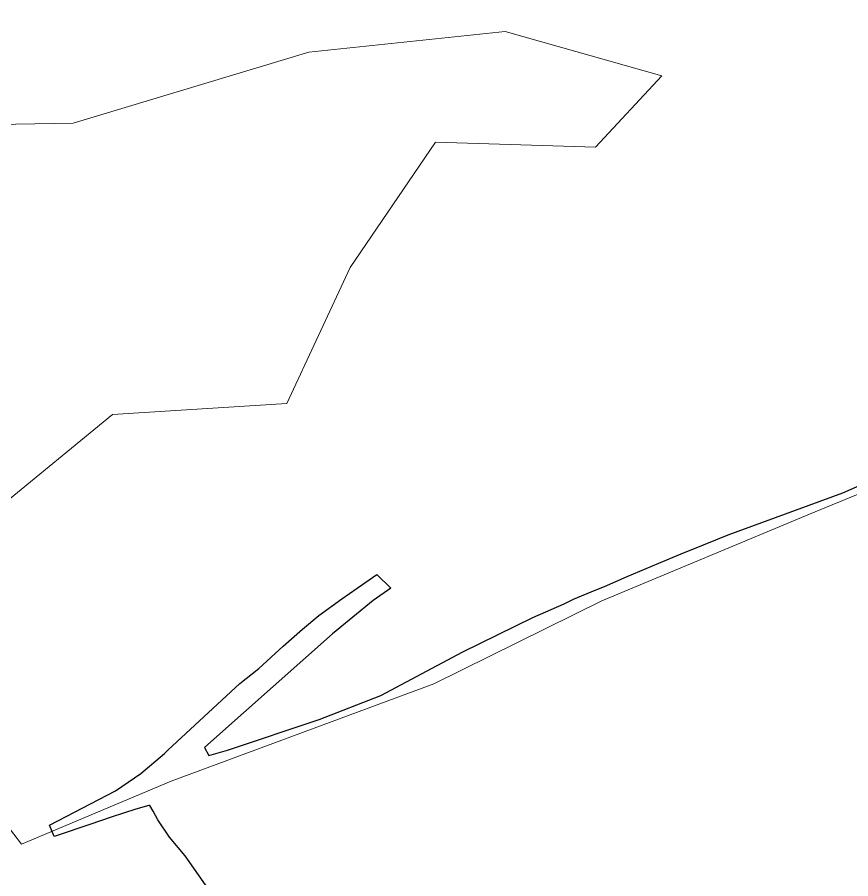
# Model space of a CAD drawing. Header units: millimetres. Extents: x 617751 to 636088, y 68402 to 77988.
# Drawn here: x 624953 to 625480, y 71007 to 71552 of the extents above; entities that cross this region are included whole.
import ezdxf

# ---------------------------------------------------------------- set-up
doc = ezdxf.new("R2010")
doc.units = ezdxf.units.MM
doc.header["$LTSCALE"] = 3
doc.header["$MEASUREMENT"] = 0
doc.layers.add('ALINHAMENTO PREDIAL', color=120, linetype='Continuous')
doc.layers.add('BAIRRO', color=30, linetype='Continuous')

msp = doc.modelspace()

# ---------------------------------------------------------------- linework, layer by layer
at = {"layer": 'ALINHAMENTO PREDIAL'}
msp.add_lwpolyline([(625104.32, 70957.82), (625059.51, 71021.84), (625049.52, 71033.62), (625042.27, 71044.49), (625039.33, 71049.97), (625037.28, 71053.47), (625036.61, 71053.5), (625028.39, 71051.15), (625012.78, 71046.15), (624999.2, 71041.57), (624992.43, 71039.24), (624985.66, 71036.9), (624976.68, 71033.97), (624973.89, 71041.18), (625015.45, 71062.75), (625031.53, 71073.76), (625046.4, 71086.42), (625048.52, 71088.46), (625094.15, 71130.67), (625105.95, 71140.18), (625121.35, 71154.2), (625133.74, 71164.94), (625143.89, 71173.6), (625158.55, 71184.07), (625168.09, 71190.77), (625180.68, 71199.56), (625189.36, 71190.87), (625178.3, 71183.13), (625152.63, 71162.01), (625077.53, 71095.38), (625071.65, 71090.15), (625074.46, 71085.06), (625086.32, 71088.55), (625144.26, 71107.94), (625183.09, 71122.96), (625234.85, 71150.55), (625279.25, 71172.24), (625298.89, 71181.06), (625304.77, 71183.97), (625318.44, 71189.67), (625324.5, 71191.95), (625338.67, 71198.22), (625358.85, 71206.74), (625372.81, 71212.61), (625387.01, 71218.33), (625402.59, 71224.61), (625475.02, 71251.14), (625541.09, 71280.26)], dxfattribs=at)
msp.add_lwpolyline([(625104.32, 70957.82), (625059.51, 71021.84), (625049.52, 71033.62), (625042.27, 71044.49), (625039.33, 71049.97), (625037.28, 71053.47), (625036.61, 71053.5), (625028.39, 71051.15), (625012.78, 71046.15), (624999.2, 71041.57), (624992.43, 71039.24), (624985.66, 71036.9), (624976.68, 71033.97), (624973.89, 71041.18), (625015.45, 71062.75), (625031.53, 71073.76), (625046.4, 71086.42), (625048.52, 71088.46), (625094.15, 71130.67), (625105.95, 71140.18), (625121.35, 71154.2), (625133.74, 71164.94), (625143.89, 71173.6), (625158.55, 71184.07), (625168.09, 71190.77), (625180.68, 71199.56), (625189.36, 71190.87), (625178.3, 71183.13), (625152.63, 71162.01), (625077.53, 71095.38), (625071.65, 71090.15), (625074.46, 71085.06), (625086.32, 71088.55), (625144.26, 71107.94), (625183.09, 71122.96), (625234.85, 71150.55), (625279.25, 71172.24), (625298.89, 71181.06), (625304.77, 71183.97), (625318.44, 71189.67), (625324.5, 71191.95), (625338.67, 71198.22), (625358.85, 71206.74), (625372.81, 71212.61), (625387.01, 71218.33), (625402.59, 71224.61), (625475.02, 71251.14), (625541.09, 71280.26)], dxfattribs=at)
msp.add_lwpolyline([(625104.32, 70957.82), (625059.51, 71021.84), (625049.52, 71033.62), (625042.27, 71044.49), (625039.33, 71049.97), (625037.28, 71053.47), (625036.61, 71053.5), (625028.39, 71051.15), (625012.78, 71046.15), (624999.2, 71041.57), (624992.43, 71039.24), (624985.66, 71036.9), (624976.68, 71033.97), (624973.89, 71041.18), (625015.45, 71062.75), (625031.53, 71073.76), (625046.4, 71086.42), (625048.52, 71088.46), (625094.15, 71130.67), (625105.95, 71140.18), (625121.35, 71154.2), (625133.74, 71164.94), (625143.89, 71173.6), (625158.55, 71184.07), (625168.09, 71190.77), (625180.68, 71199.56), (625189.36, 71190.87), (625178.3, 71183.13), (625152.63, 71162.01), (625077.53, 71095.38), (625071.65, 71090.15), (625074.46, 71085.06), (625086.32, 71088.55), (625144.26, 71107.94), (625183.09, 71122.96), (625234.85, 71150.55), (625279.25, 71172.24), (625298.89, 71181.06), (625304.77, 71183.97), (625318.44, 71189.67), (625324.5, 71191.95), (625338.67, 71198.22), (625358.85, 71206.74), (625372.81, 71212.61), (625387.01, 71218.33), (625402.59, 71224.61), (625475.02, 71251.14), (625541.09, 71280.26)], dxfattribs=at)
msp.add_lwpolyline([(625104.32, 70957.82), (625059.51, 71021.84), (625049.52, 71033.62), (625042.27, 71044.49), (625039.33, 71049.97), (625037.28, 71053.47), (625036.61, 71053.5), (625028.39, 71051.15), (625012.78, 71046.15), (624999.2, 71041.57), (624992.43, 71039.24), (624985.66, 71036.9), (624976.68, 71033.97), (624973.89, 71041.18), (625015.45, 71062.75), (625031.53, 71073.76), (625046.4, 71086.42), (625048.52, 71088.46), (625094.15, 71130.67), (625105.95, 71140.18), (625121.35, 71154.2), (625133.74, 71164.94), (625143.89, 71173.6), (625158.55, 71184.07), (625168.09, 71190.77), (625180.68, 71199.56), (625189.36, 71190.87), (625178.3, 71183.13), (625152.63, 71162.01), (625077.53, 71095.38), (625071.65, 71090.15), (625074.46, 71085.06), (625086.32, 71088.55), (625144.26, 71107.94), (625183.09, 71122.96), (625234.85, 71150.55), (625279.25, 71172.24), (625298.89, 71181.06), (625304.77, 71183.97), (625318.44, 71189.67), (625324.5, 71191.95), (625338.67, 71198.22), (625358.85, 71206.74), (625372.81, 71212.61), (625387.01, 71218.33), (625402.59, 71224.61), (625475.02, 71251.14), (625541.09, 71280.26)], dxfattribs=at)
msp.add_lwpolyline([(625104.32, 70957.82), (625059.51, 71021.84), (625049.52, 71033.62), (625042.27, 71044.49), (625039.33, 71049.97), (625037.28, 71053.47), (625036.61, 71053.5), (625028.39, 71051.15), (625012.78, 71046.15), (624999.2, 71041.57), (624992.43, 71039.24), (624985.66, 71036.9), (624976.68, 71033.97), (624973.89, 71041.18), (625015.45, 71062.75), (625031.53, 71073.76), (625046.4, 71086.42), (625048.52, 71088.46), (625094.15, 71130.67), (625105.95, 71140.18), (625121.35, 71154.2), (625133.74, 71164.94), (625143.89, 71173.6), (625158.55, 71184.07), (625168.09, 71190.77), (625180.68, 71199.56), (625189.36, 71190.87), (625178.3, 71183.13), (625152.63, 71162.01), (625077.53, 71095.38), (625071.65, 71090.15), (625074.46, 71085.06), (625086.32, 71088.55), (625144.26, 71107.94), (625183.09, 71122.96), (625234.85, 71150.55), (625279.25, 71172.24), (625298.89, 71181.06), (625304.77, 71183.97), (625318.44, 71189.67), (625324.5, 71191.95), (625338.67, 71198.22), (625358.85, 71206.74), (625372.81, 71212.61), (625387.01, 71218.33), (625402.59, 71224.61), (625475.02, 71251.14), (625541.09, 71280.26)], dxfattribs=at)
msp.add_lwpolyline([(625104.32, 70957.82), (625059.51, 71021.84), (625049.52, 71033.62), (625042.27, 71044.49), (625039.33, 71049.97), (625037.28, 71053.47), (625036.61, 71053.5), (625028.39, 71051.15), (625012.78, 71046.15), (624999.2, 71041.57), (624992.43, 71039.24), (624985.66, 71036.9), (624976.68, 71033.97), (624973.89, 71041.18), (625015.45, 71062.75), (625031.53, 71073.76), (625046.4, 71086.42), (625048.52, 71088.46), (625094.15, 71130.67), (625105.95, 71140.18), (625121.35, 71154.2), (625133.74, 71164.94), (625143.89, 71173.6), (625158.55, 71184.07), (625168.09, 71190.77), (625180.68, 71199.56), (625189.36, 71190.87), (625178.3, 71183.13), (625152.63, 71162.01), (625077.53, 71095.38), (625071.65, 71090.15), (625074.46, 71085.06), (625086.32, 71088.55), (625144.26, 71107.94), (625183.09, 71122.96), (625234.85, 71150.55), (625279.25, 71172.24), (625298.89, 71181.06), (625304.77, 71183.97), (625318.44, 71189.67), (625324.5, 71191.95), (625338.67, 71198.22), (625358.85, 71206.74), (625372.81, 71212.61), (625387.01, 71218.33), (625402.59, 71224.61), (625475.02, 71251.14), (625541.09, 71280.26)], dxfattribs=at)
msp.add_lwpolyline([(625104.32, 70957.82), (625059.51, 71021.84), (625049.52, 71033.62), (625042.27, 71044.49), (625039.33, 71049.97), (625037.28, 71053.47), (625036.61, 71053.5), (625028.39, 71051.15), (625012.78, 71046.15), (624999.2, 71041.57), (624992.43, 71039.24), (624985.66, 71036.9), (624976.68, 71033.97), (624973.89, 71041.18), (625015.45, 71062.75), (625031.53, 71073.76), (625046.4, 71086.42), (625048.52, 71088.46), (625094.15, 71130.67), (625105.95, 71140.18), (625121.35, 71154.2), (625133.74, 71164.94), (625143.89, 71173.6), (625158.55, 71184.07), (625168.09, 71190.77), (625180.68, 71199.56), (625189.36, 71190.87), (625178.3, 71183.13), (625152.63, 71162.01), (625077.53, 71095.38), (625071.65, 71090.15), (625074.46, 71085.06), (625086.32, 71088.55), (625144.26, 71107.94), (625183.09, 71122.96), (625234.85, 71150.55), (625279.25, 71172.24), (625298.89, 71181.06), (625304.77, 71183.97), (625318.44, 71189.67), (625324.5, 71191.95), (625338.67, 71198.22), (625358.85, 71206.74), (625372.81, 71212.61), (625387.01, 71218.33), (625402.59, 71224.61), (625475.02, 71251.14), (625541.09, 71280.26)], dxfattribs=at)
msp.add_lwpolyline([(625104.32, 70957.82), (625059.51, 71021.84), (625049.52, 71033.62), (625042.27, 71044.49), (625039.33, 71049.97), (625037.28, 71053.47), (625036.61, 71053.5), (625028.39, 71051.15), (625012.78, 71046.15), (624999.2, 71041.57), (624992.43, 71039.24), (624985.66, 71036.9), (624976.68, 71033.97), (624973.89, 71041.18), (625015.45, 71062.75), (625031.53, 71073.76), (625046.4, 71086.42), (625048.52, 71088.46), (625094.15, 71130.67), (625105.95, 71140.18), (625121.35, 71154.2), (625133.74, 71164.94), (625143.89, 71173.6), (625158.55, 71184.07), (625168.09, 71190.77), (625180.68, 71199.56), (625189.36, 71190.87), (625178.3, 71183.13), (625152.63, 71162.01), (625077.53, 71095.38), (625071.65, 71090.15), (625074.46, 71085.06), (625086.32, 71088.55), (625144.26, 71107.94), (625183.09, 71122.96), (625234.85, 71150.55), (625279.25, 71172.24), (625298.89, 71181.06), (625304.77, 71183.97), (625318.44, 71189.67), (625324.5, 71191.95), (625338.67, 71198.22), (625358.85, 71206.74), (625372.81, 71212.61), (625387.01, 71218.33), (625402.59, 71224.61), (625475.02, 71251.14), (625541.09, 71280.26)], dxfattribs=at)
at = {"layer": 'BAIRRO', "lineweight": 20}
for points in [[(624873.65, 71136.57), (624956.08, 71029.2), (625050.57, 71069.01), (625216.57, 71130.34), (625322.78, 71182.87), (625454.05, 71237.65), (625597.87, 71296.83), (625623.01, 71241.13), (625674.91, 71296.4), (625926.7, 71613.34), (626162.71, 71903.5)], [(624867.65, 71482.57), (624988.65, 71484.57), (625137.65, 71529.57), (625261.65, 71542.57), (625360.65, 71514.57), (625318.65, 71469.57), (625217.65, 71472.57), (625163.65, 71393.57), (625123.65, 71307.57), (625013.65, 71300.57), (624941.65, 71241.57)], [(624941.65, 71241.57), (625013.65, 71300.57), (625123.65, 71307.57), (625163.65, 71393.57), (625217.65, 71472.57), (625318.65, 71469.57), (625360.65, 71514.57), (625261.65, 71542.57), (625137.65, 71529.57), (624988.65, 71484.57), (624867.65, 71482.57)]]:
    msp.add_lwpolyline(points, dxfattribs=at)

doc.saveas('drawing.dxf')
